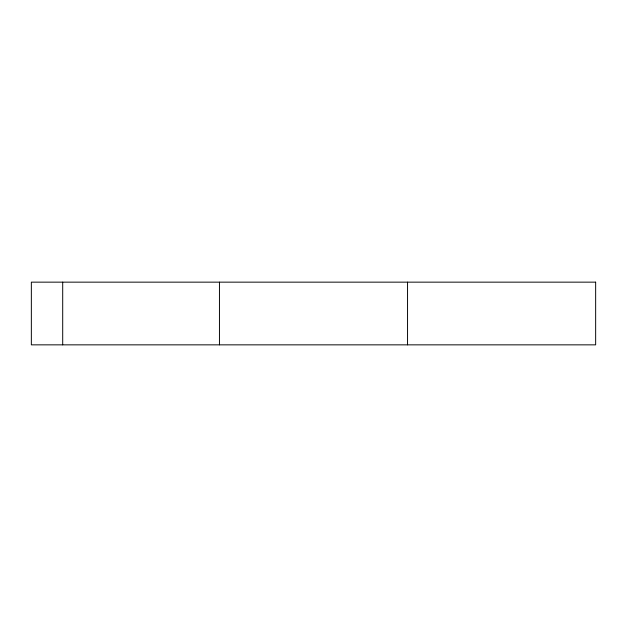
<?xml version="1.0" encoding="UTF-8"?>
<svg xmlns="http://www.w3.org/2000/svg" width="627" height="627" viewBox="0 0 627 627"><rect width="100%" height="100%" fill="white"/><g stroke="black" fill="none" stroke-linecap="round" stroke-linejoin="round"><path stroke-width="0.94" d="M407.55 282.15L407.55 344.85M219.45 282.15L219.45 344.85M62.7 282.15L62.7 344.85M595.65 282.15L31.35 282.15L31.35 344.85L595.65 344.85L595.65 282.15"/></g></svg>
